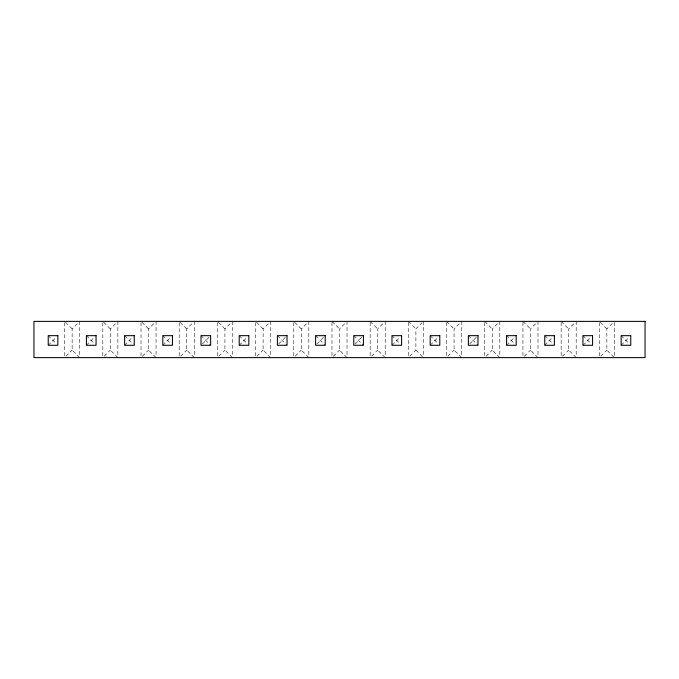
<?xml version="1.0" encoding="UTF-8"?>
<svg xmlns="http://www.w3.org/2000/svg" width="679" height="679" viewBox="0 0 679 679"><rect width="100%" height="100%" fill="white"/><g stroke="black" fill="none" stroke-linecap="round" stroke-linejoin="round"><path stroke-width="0.51" stroke-dasharray="3.4 2.55" d="M48.234 345.288L56.484 337.039M79.664 357.621L72.144 350.101L72.144 328.899L78.297 322.746M65.99 356.254L72.144 350.101M86.428 345.288L94.678 337.039M117.857 357.621L110.338 350.101L110.338 328.899L116.491 322.746M104.184 356.254L110.338 350.101M124.622 345.288L132.872 337.039M156.051 357.621L148.531 350.101L148.531 328.899L154.685 322.746M142.378 356.254L148.531 350.101M162.816 345.288L171.066 337.039M194.245 357.621L186.725 350.101L186.725 328.899L192.878 322.746M180.572 356.254L186.725 350.101M202.384 343.913L209.259 337.039M232.439 357.621L224.919 350.101L224.919 328.899L231.072 322.746M218.765 356.254L224.919 350.101M239.203 345.288L247.453 337.039M270.632 357.621L263.113 350.101L263.113 328.899L269.266 322.746M256.959 356.254L263.113 350.101M278.772 343.913L285.647 337.039M308.826 357.621L301.306 350.101L301.306 328.899L307.46 322.746M295.153 356.254L301.306 350.101M316.966 343.913L323.841 337.039M347.02 357.621L339.5 350.101L339.5 328.899L345.653 322.746M333.347 356.254L339.5 350.101M355.159 343.913L362.034 337.039M385.214 357.621L377.694 350.101L377.694 328.899L383.847 322.746M371.54 356.254L377.694 350.101M391.978 345.288L400.228 337.039M409.734 356.254L415.887 350.101L415.887 328.899L422.041 322.746M430.172 345.288L438.422 337.039M461.601 357.621L454.081 350.101L454.081 328.899L460.235 322.746M447.928 356.254L454.081 350.101M469.741 343.913L476.616 337.039M499.795 357.621L492.275 350.101L492.275 328.899L498.428 322.746M486.122 356.254L492.275 350.101M506.559 345.288L514.809 337.039M537.989 357.621L530.469 350.101L530.469 328.899L536.622 322.746M524.315 356.254L530.469 350.101M544.753 345.288L553.003 337.039M576.182 357.621L568.663 350.101L568.663 328.899L574.816 322.746M562.509 356.254L568.663 350.101M582.947 345.288L591.197 337.039M614.376 322.415L614.376 357.621L606.856 350.101L606.856 328.899L613.01 322.746M600.703 356.254L606.856 350.101M621.141 345.288L629.391 337.039M621.141 335.664L629.391 343.913M606.856 328.899L599.336 321.379L599.336 356.585M582.947 335.664L591.197 343.913M561.143 321.379L568.663 328.899M544.753 335.664L553.003 343.913M522.949 321.379L530.469 328.899M506.559 335.664L514.809 343.913M484.755 321.379L492.275 328.899M468.366 335.664L477.991 345.288M446.561 321.379L454.081 328.899M430.172 335.664L438.422 343.913M408.368 321.379L415.887 328.899M415.887 350.101L423.407 357.621M391.978 335.664L400.228 343.913M370.174 321.379L377.694 328.899M353.784 335.664L363.409 345.288M331.98 321.379L339.5 328.899M315.591 335.664L325.216 345.288M301.306 328.899L293.786 321.379L293.786 356.585M277.397 335.664L287.022 345.288M263.113 328.899L255.593 321.379L255.593 356.585M239.203 335.664L247.453 343.913M224.919 328.899L217.399 321.379L217.399 356.585M201.009 335.664L210.634 345.288M186.725 328.899L179.205 321.379L179.205 356.585M162.816 335.664L171.066 343.913M148.531 328.899L141.011 321.379L141.011 356.585M124.622 335.664L132.872 343.913M110.338 328.899L102.818 321.379L102.818 356.585M86.428 335.664L94.678 343.913M72.144 328.899L64.624 321.379L64.624 356.585M48.234 335.664L56.484 343.913M576.182 321.379L576.182 356.585M561.143 322.415L561.143 356.585M537.989 321.379L537.989 356.585M522.949 322.415L522.949 356.585M499.795 321.379L499.795 356.585M484.755 322.415L484.755 356.585M461.601 321.379L461.601 356.585M446.561 322.415L446.561 356.585M423.407 321.379L423.407 356.585M408.368 322.415L408.368 356.585M385.214 321.379L385.214 356.585M370.174 322.415L370.174 356.585M347.02 321.379L347.02 356.585M331.98 322.415L331.98 356.585M308.826 321.379L308.826 356.585M270.632 321.379L270.632 356.585M232.439 321.379L232.439 356.585M194.245 321.379L194.245 356.585M156.051 321.379L156.051 356.585M117.857 321.379L117.857 356.585M79.664 321.379L79.664 356.585"/><path stroke-width="1.02" d="M645.05 321.379L33.95 321.379L33.95 357.621L645.05 357.621L645.05 321.379M57.859 335.664L48.234 335.664L48.234 345.288L57.859 345.288L57.859 335.664M96.053 335.664L86.428 335.664L86.428 345.288L96.053 345.288L96.053 335.664M134.247 335.664L124.622 335.664L124.622 345.288L134.247 345.288L134.247 335.664M172.441 335.664L162.816 335.664L162.816 345.288L172.441 345.288L172.441 335.664M210.634 335.664L201.009 335.664L201.009 345.288L210.634 345.288L210.634 335.664M248.828 335.664L239.203 335.664L239.203 345.288L248.828 345.288L248.828 335.664M287.022 335.664L277.397 335.664L277.397 345.288L287.022 345.288L287.022 335.664M325.216 335.664L315.591 335.664L315.591 345.288L325.216 345.288L325.216 335.664M363.409 335.664L353.784 335.664L353.784 345.288L363.409 345.288L363.409 335.664M401.603 335.664L391.978 335.664L391.978 345.288L401.603 345.288L401.603 335.664M439.797 335.664L430.172 335.664L430.172 345.288L439.797 345.288L439.797 335.664M477.991 335.664L468.366 335.664L468.366 345.288L477.991 345.288L477.991 335.664M516.184 335.664L506.559 335.664L506.559 345.288L516.184 345.288L516.184 335.664M554.378 335.664L544.753 335.664L544.753 345.288L554.378 345.288L554.378 335.664M592.572 335.664L582.947 335.664L582.947 345.288L592.572 345.288L592.572 335.664M630.766 335.664L621.141 335.664L621.141 345.288L630.766 345.288L630.766 335.664"/></g></svg>
